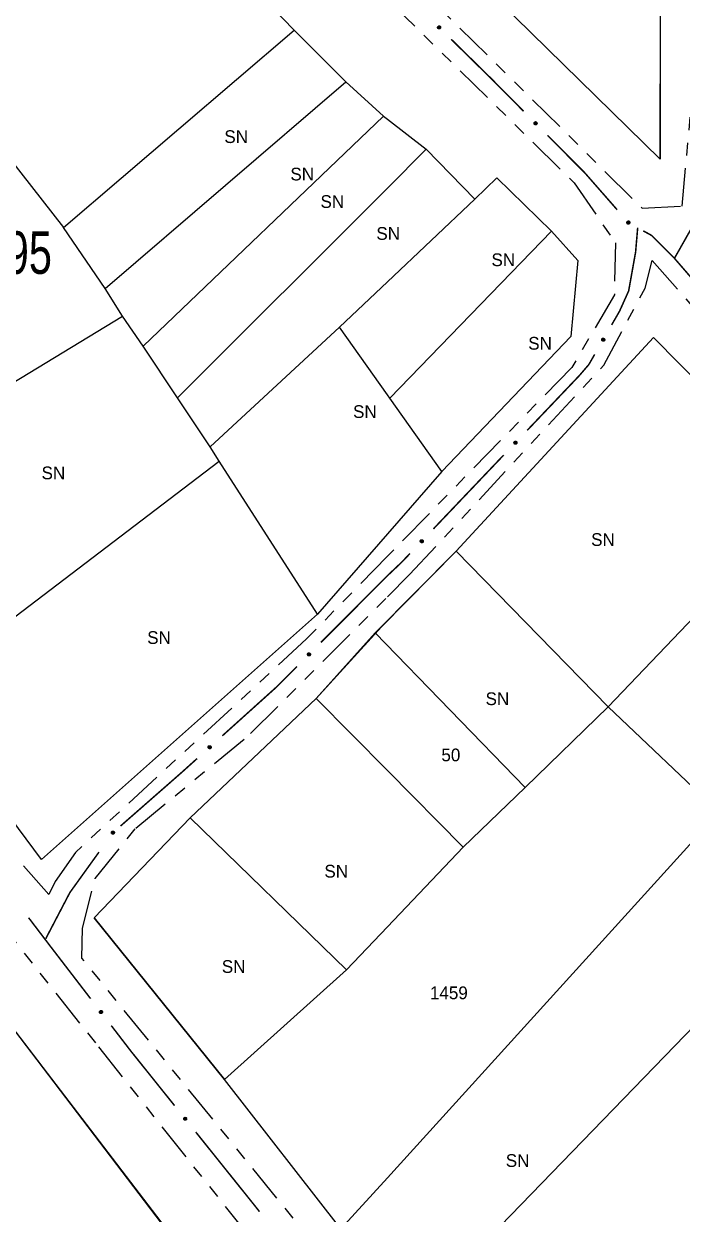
# Model space of a CAD drawing. Extents: x 207981 to 210201, y 4876477 to 4878908.
# Drawn here: x 209232.1 to 209309.6, y 4877548.3 to 4877688.4 of the extents above; entities that cross this region are included whole.
import ezdxf
from ezdxf.enums import TextEntityAlignment as Align

# ---------------------------------------------------------------- set-up
doc = ezdxf.new("R2010")
doc.units = 0
doc.header["$LTSCALE"] = 1.5
doc.header["$MEASUREMENT"] = 0
doc.linetypes.add('TRACO_25', pattern=[8, 3, -1, 1, -1, 1, -1])
for name, color, linetype in [('CD_MALHA_LOTES', 7, 'CONTINUOUS'), ('CD_TXT_QUADRA', 255, 'CONTINUOUS'), ('RU-QUADRA', 210, 'CONTINUOUS'), ('SV-EIXO-RUA-N-PAV', 6, 'CONTINUOUS'), ('SV-RUA-NAO-PAV', 7, 'CONTINUOUS'), ('Th_NmrPort', 1, 'CONTINUOUS')]:
    doc.layers.add(name, color=color, linetype=linetype)
doc.styles.add('ARIAL', font='ARIAL.SHX')

msp = doc.modelspace()

# ---------------------------------------------------------------- linework, layer by layer
at = {"layer": 'CD_MALHA_LOTES', "linetype": 'Continuous', "flags": 128}
for points in [[(209240.23, 4877712.1), (209263.92, 4877687.64)], [(209280.426056, 4877698.498167), (209306.980725, 4877672.451161), (209307.058827, 4877708.104709)], [(209236.8, 4877664.4), (209263.92, 4877687.64)], [(209263.92, 4877687.64), (209270.01, 4877681.55)], [(209221.41, 4877684.06), (209236.8, 4877664.4)], [(209241.67, 4877657.24), (209270.01, 4877681.55)], [(209270.01, 4877681.55), (209274.431182, 4877677.508585)], [(209246.17, 4877650.46), (209274.431182, 4877677.508585)], [(209274.431182, 4877677.508585), (209274.897091, 4877677.148315)], [(209274.897091, 4877677.148315), (209279.463377, 4877673.617374)], [(209274.896863, 4877669.051797), (209279.463377, 4877673.617374)], [(209285.162947, 4877667.75017), (209279.463377, 4877673.617374)], [(209285.162947, 4877667.75017), (209287.76128, 4877670.264686)], [(209287.76128, 4877670.264686), (209294.215205, 4877663.978395)], [(209250.21, 4877644.37), (209274.896863, 4877669.051797)], [(209274.896552, 4877658.009812), (209285.162947, 4877667.75017)], [(209241.67, 4877657.24), (209236.8, 4877664.4)], [(209275.188699, 4877644.323261), (209294.215205, 4877663.978395)], [(209294.215205, 4877663.978395), (209297.316442, 4877660.54189), (209296.47827, 4877651.573449), (209281.307355, 4877635.690088)], [(209243.73, 4877653.97), (209241.67, 4877657.24)], [(209269.2703, 4877652.671841), (209274.896552, 4877658.009812)], [(209204.57, 4877630.2), (209243.73, 4877653.97)], [(209246.17, 4877650.46), (209243.73, 4877653.97)], [(209254.02, 4877638.58), (209269.2703, 4877652.671841)], [(209274.896178, 4877644.735895), (209269.2703, 4877652.671841)], [(209282.983699, 4877626.302561), (209306.201066, 4877651.447723)], [(209306.201066, 4877651.447723), (209324.598942, 4877632.840303)], [(209250.21, 4877644.37), (209246.17, 4877650.46)], [(209254.02, 4877638.58), (209250.21, 4877644.37)], [(209275.188699, 4877644.323261), (209274.896178, 4877644.735895)], [(209281.307355, 4877635.690088), (209275.188699, 4877644.323261)], [(209255.08, 4877636.9), (209254.02, 4877638.58)], [(209219.5, 4877609.78), (209255.08, 4877636.9)], [(209266.66, 4877618.92), (209255.08, 4877636.9)], [(209281.307355, 4877635.690088), (209274.895717, 4877628.349259)], [(209300.878673, 4877607.988501), (209324.598942, 4877632.840303)], [(209274.895717, 4877628.349259), (209266.66, 4877618.92)], [(209273.463517, 4877616.706945), (209282.983699, 4877626.302561)], [(209300.878673, 4877607.988501), (209282.983699, 4877626.302561)], [(209266.66, 4877618.92), (209234.21, 4877590.04)], [(209266.528582, 4877608.965623), (209273.463517, 4877616.706945)], [(209291.113968, 4877598.517157), (209273.463517, 4877616.706945)], [(209234.21, 4877590.04), (209219.5, 4877609.78)], [(209251.691046, 4877594.934475), (209266.528582, 4877608.965623)], [(209274.894933, 4877600.504535), (209266.528582, 4877608.965623)], [(209300.878673, 4877607.988501), (209291.113968, 4877598.517157)], [(209313.944184, 4877595.579585), (209300.878673, 4877607.988501)], [(209283.821871, 4877591.476512), (209274.894933, 4877600.504535)], [(209291.113968, 4877598.517157), (209283.821871, 4877591.476512)], [(209274.893583, 4877552.567329), (209313.944184, 4877595.579585)], [(209251.691046, 4877594.934475), (209240.401617, 4877583.161213)], [(209270.076688, 4877577.032666), (209251.691046, 4877594.934475)], [(209274.894415, 4877582.095276), (209283.821871, 4877591.476512)], [(209278.541387, 4877536.953419), (209324.389399, 4877584.310141)], [(209220.34, 4877583.87), (209274.892447, 4877512.205316)], [(209240.401617, 4877583.161213), (209255.722985, 4877564.130461)], [(209270.076688, 4877577.032666), (209274.894415, 4877582.095276)], [(209255.722985, 4877564.130461), (209270.076688, 4877577.032666)], [(209269.431578, 4877546.551207), (209255.722985, 4877564.130461)], [(209269.431578, 4877546.551207), (209274.893583, 4877552.567329)]]:
    msp.add_lwpolyline(points, dxfattribs=at)
at = {"layer": 'RU-QUADRA', "linetype": 'Continuous', "flags": 128}
for points in [[(209307.058827, 4877898.946866), (209306.980725, 4877672.451161), (209280.426056, 4877698.498167)], [(209240.23, 4877712.1), (209263.92, 4877687.64), (209270.01, 4877681.55), (209274.431182, 4877677.508585), (209274.897091, 4877677.148315), (209279.463377, 4877673.617374), (209285.162947, 4877667.75017), (209287.76128, 4877670.264686), (209294.215205, 4877663.978395), (209297.316442, 4877660.54189), (209296.47827, 4877651.573449), (209281.307355, 4877635.690088), (209274.895717, 4877628.349259), (209266.66, 4877618.92), (209234.21, 4877590.04), (209219.5, 4877609.78), (209204.57, 4877630.2), (209184.15, 4877657.55), (209165.56, 4877688.4)], [(209275.14504, 4877512.211434), (209220.34, 4877583.87), (209208.46, 4877599.57), (209202.06, 4877607.49), (209170.971309, 4877647.108685), (209138.363315, 4877616.938672), (209115.964365, 4877599.568058), (209037.187109, 4877537.170986)]]:
    msp.add_lwpolyline(points, dxfattribs=at)
msp.add_lwpolyline([(209274.195698, 4877617.400721), (209282.983699, 4877626.302561), (209306.201066, 4877651.447723), (209324.598942, 4877632.840303), (209341.194749, 4877615.071055), (209347.606766, 4877608.407587), (209369.734508, 4877584.645409), (209374.218729, 4877577.562855), (209388.719106, 4877541.940543), (209355.778943, 4877518.765085), (209345.804696, 4877511.766348), (209337.59061, 4877505.857235), (209331.220502, 4877501.373015), (209316.301039, 4877490.853955), (209304.985716, 4877504.306617), (209296.939264, 4877513.945596), (209278.541387, 4877536.953419), (209274.893252, 4877540.796972), (209269.431578, 4877546.551207), (209255.722985, 4877564.130461), (209240.401617, 4877583.161213), (209251.691046, 4877594.934475), (209266.528582, 4877608.965623)], close=True, dxfattribs=at)
at = {"layer": 'SV-EIXO-RUA-N-PAV'}
for points in [[(209281.005587, 4877687.781411), (209280.956692, 4877687.78028), (209280.914438, 4877687.789306), (209280.881362, 4877687.806979), (209280.856206, 4877687.830216), (209280.833148, 4877687.856888), (209280.815834, 4877687.888907), (209280.804489, 4877687.928702), (209280.80301, 4877687.977743), (209280.815102, 4877688.020421), (209280.830692, 4877688.053775), (209280.853413, 4877688.081401), (209280.879698, 4877688.103366), (209280.913553, 4877688.120252), (209280.953994, 4877688.131355), (209281.003342, 4877688.131649), (209281.044707, 4877688.122515), (209281.07625, 4877688.104582), (209281.103879, 4877688.081564), (209281.127093, 4877688.054053), (209281.143908, 4877688.022524), (209281.155014, 4877687.981786), (209281.154658, 4877687.933075), (209281.14602, 4877687.891715), (209281.128534, 4877687.859929), (209281.105261, 4877687.833238), (209281.07879, 4877687.809786), (209281.047328, 4877687.791041), (209281.005587, 4877687.781411)], [(209292.35106, 4877676.501976), (209292.302154, 4877676.501462), (209292.260017, 4877676.511021), (209292.227167, 4877676.529109), (209292.202306, 4877676.552662), (209292.179587, 4877676.579623), (209292.162678, 4877676.611858), (209292.151835, 4877676.651793), (209292.150976, 4877676.700849), (209292.163605, 4877676.74337), (209292.179615, 4877676.776525), (209292.202682, 4877676.803862), (209292.229243, 4877676.825494), (209292.263308, 4877676.841951), (209292.303885, 4877676.852544), (209292.353234, 4877676.852214), (209292.394479, 4877676.84256), (209292.425794, 4877676.82423), (209292.45313, 4877676.800866), (209292.475995, 4877676.773063), (209292.492411, 4877676.741324), (209292.503002, 4877676.70045), (209292.502032, 4877676.651748), (209292.492872, 4877676.6105), (209292.474987, 4877676.578937), (209292.451379, 4877676.552542), (209292.424615, 4877676.529425), (209292.392919, 4877676.511079), (209292.35106, 4877676.501976)], [(209303.255231, 4877664.813326), (209303.20639, 4877664.815888), (209303.164937, 4877664.828077), (209303.133289, 4877664.848194), (209303.109958, 4877664.873263), (209303.088978, 4877664.901599), (209303.074129, 4877664.934834), (209303.065819, 4877664.975371), (209303.068044, 4877665.024384), (209303.083322, 4877665.066027), (209303.101384, 4877665.09811), (209303.126124, 4877665.123943), (209303.153992, 4877665.143863), (209303.189025, 4877665.158146), (209303.230188, 4877665.166166), (209303.279418, 4877665.162735), (209303.319975, 4877665.150507), (209303.350075, 4877665.130245), (209303.375889, 4877665.105208), (209303.396961, 4877665.076024), (209303.411349, 4877665.043316), (209303.41935, 4877665.001856), (209303.41532, 4877664.953311), (209303.403585, 4877664.912721), (209303.383751, 4877664.882344), (209303.358531, 4877664.857486), (209303.330366, 4877664.836097), (209303.297579, 4877664.81978), (209303.255231, 4877664.813326)], [(209300.443737, 4877651.278653), (209300.457134, 4877651.231615), (209300.459028, 4877651.188449), (209300.450246, 4877651.151991), (209300.434085, 4877651.121798), (209300.414073, 4877651.092771), (209300.387439, 4877651.067958), (209300.351779, 4877651.046965), (209300.304687, 4877651.033196), (209300.26034, 4877651.034161), (209300.224137, 4877651.040859), (209300.191683, 4877651.055898), (209300.163811, 4877651.075811), (209300.138951, 4877651.104329), (209300.11803, 4877651.140675), (209300.10533, 4877651.188363), (209300.103763, 4877651.230694), (209300.113183, 4877651.265735), (209300.128509, 4877651.298266), (209300.149296, 4877651.327655), (209300.17558, 4877651.351862), (209300.212213, 4877651.37286), (209300.259446, 4877651.384771), (209300.301649, 4877651.386816), (209300.336813, 4877651.37789), (209300.3685, 4877651.362081), (209300.397858, 4877651.342362), (209300.423915, 4877651.316628), (209300.443737, 4877651.278653)], [(209290.133682, 4877639.107827), (209290.135591, 4877639.058955), (209290.127239, 4877639.016563), (209290.110096, 4877638.98321), (209290.087263, 4877638.957687), (209290.060962, 4877638.934207), (209290.029222, 4877638.916384), (209289.989613, 4877638.904407), (209289.940602, 4877638.902147), (209289.897737, 4877638.913557), (209289.864139, 4877638.928614), (209289.836154, 4877638.950891), (209289.813773, 4877638.976824), (209289.79635, 4877639.010405), (209289.784603, 4877639.050664), (209289.783524, 4877639.100001), (209289.791997, 4877639.141506), (209289.809426, 4877639.173331), (209289.832, 4877639.201323), (209289.859138, 4877639.224972), (209289.890395, 4877639.242288), (209289.930951, 4877639.254042), (209289.979661, 4877639.254462), (209290.021153, 4877639.246483), (209290.053215, 4877639.229506), (209290.080273, 4877639.206661), (209290.104144, 4877639.180568), (209290.123388, 4877639.149409), (209290.133682, 4877639.107827)], [(209279.105024, 4877627.516075), (209279.106933, 4877627.467204), (209279.098581, 4877627.424811), (209279.081438, 4877627.391458), (209279.058605, 4877627.365935), (209279.032304, 4877627.342455), (209279.000564, 4877627.324633), (209278.960955, 4877627.312655), (209278.911944, 4877627.310395), (209278.869079, 4877627.321805), (209278.835481, 4877627.336863), (209278.807496, 4877627.35914), (209278.785115, 4877627.385072), (209278.767692, 4877627.418654), (209278.755945, 4877627.458912), (209278.754866, 4877627.50825), (209278.763339, 4877627.549754), (209278.780768, 4877627.581579), (209278.803342, 4877627.609571), (209278.83048, 4877627.633221), (209278.861737, 4877627.650536), (209278.902293, 4877627.66229), (209278.951003, 4877627.66271), (209278.992495, 4877627.654732), (209279.024557, 4877627.637755), (209279.051615, 4877627.61491), (209279.075486, 4877627.588817), (209279.09473, 4877627.557657), (209279.105024, 4877627.516075)], [(209265.487098, 4877614.137587), (209265.486309, 4877614.186489), (209265.49563, 4877614.22868), (209265.513533, 4877614.261631), (209265.536945, 4877614.286624), (209265.563777, 4877614.309495), (209265.595917, 4877614.326586), (209265.63579, 4877614.337653), (209265.68484, 4877614.338789), (209265.727433, 4877614.3264), (209265.760677, 4877614.310577), (209265.788144, 4877614.287664), (209265.809925, 4877614.261226), (209265.826574, 4877614.227254), (209265.837395, 4877614.186737), (209265.837344, 4877614.137387), (209265.827922, 4877614.096088), (209265.809769, 4877614.064671), (209265.786559, 4877614.037203), (209265.758886, 4877614.014182), (209265.72724, 4877613.997587), (209265.686426, 4877613.986765), (209265.637719, 4877613.987461), (209265.59642, 4877613.996388), (209265.564756, 4877614.014096), (209265.538229, 4877614.037555), (209265.514962, 4877614.064188), (209265.496437, 4877614.09578), (209265.487098, 4877614.137587)], [(209253.79927, 4877603.226996), (209253.801118, 4877603.275869), (209253.812701, 4877603.317496), (209253.832355, 4877603.349434), (209253.857081, 4877603.373128), (209253.885107, 4877603.394519), (209253.918122, 4877603.409852), (209253.958534, 4877603.418753), (209254.007573, 4877603.417242), (209254.049436, 4877603.402574), (209254.081778, 4877603.384981), (209254.10797, 4877603.360621), (209254.128294, 4877603.333047), (209254.143086, 4877603.298226), (209254.151707, 4877603.257185), (209254.148995, 4877603.20791), (209254.137359, 4877603.167179), (209254.117539, 4877603.136786), (209254.092881, 4877603.11061), (209254.064007, 4877603.089114), (209254.031513, 4877603.07425), (209253.990174, 4877603.065645), (209253.941576, 4877603.068967), (209253.900819, 4877603.080108), (209253.870156, 4877603.099496), (209253.844932, 4877603.124352), (209253.823135, 4877603.152201), (209253.80634, 4877603.184746), (209253.79927, 4877603.226996)], [(209242.4212, 4877593.171033), (209242.423708, 4877593.219877), (209242.435852, 4877593.261343), (209242.455935, 4877593.293013), (209242.480979, 4877593.316371), (209242.509291, 4877593.337382), (209242.54251, 4877593.352267), (209242.583038, 4877593.360622), (209242.632053, 4877593.358449), (209242.673714, 4877593.343217), (209242.705816, 4877593.325189), (209242.731676, 4877593.300477), (209242.751626, 4877593.272631), (209242.765947, 4877593.237614), (209242.774012, 4877593.19646), (209242.770635, 4877593.147226), (209242.758451, 4877593.106656), (209242.738221, 4877593.076534), (209242.713213, 4877593.050693), (209242.684051, 4877593.029589), (209242.651359, 4877593.015165), (209242.609908, 4877593.007119), (209242.561359, 4877593.011096), (209242.520756, 4877593.022787), (209242.490357, 4877593.042588), (209242.465471, 4877593.067782), (209242.444052, 4877593.095923), (209242.427699, 4877593.128692), (209242.4212, 4877593.171033)], [(209241.185972, 4877572.2391), (209241.234549, 4877572.233415), (209241.275136, 4877572.218595), (209241.30543, 4877572.196492), (209241.327106, 4877572.169979), (209241.346228, 4877572.140358), (209241.358917, 4877572.10624), (209241.364613, 4877572.065253), (209241.359252, 4877572.016484), (209241.341338, 4877571.975905), (209241.321257, 4877571.945045), (209241.294913, 4877571.92085), (209241.265826, 4877571.902757), (209241.22995, 4877571.890748), (209241.188358, 4877571.885381), (209241.139449, 4877571.891959), (209241.099759, 4877571.90676), (209241.071018, 4877571.928909), (209241.046862, 4877571.955548), (209241.027703, 4877571.986023), (209241.01544, 4877572.019586), (209241.010111, 4877572.061472), (209241.017243, 4877572.10966), (209241.031554, 4877572.149415), (209241.053294, 4877572.178458), (209241.080055, 4877572.20165), (209241.109532, 4877572.22119), (209241.143297, 4877572.235373), (209241.185972, 4877572.2391)], [(209251.092972, 4877559.679167), (209251.141657, 4877559.674496), (209251.182544, 4877559.660526), (209251.213292, 4877559.639059), (209251.235517, 4877559.613004), (209251.255252, 4877559.583788), (209251.268651, 4877559.549942), (209251.2752, 4877559.509083), (209251.270857, 4877559.460213), (209251.253794, 4877559.419268), (209251.23436, 4877559.387997), (209251.208526, 4877559.363258), (209251.179823, 4877559.344562), (209251.144206, 4877559.331807), (209251.102735, 4877559.325574), (209251.053699, 4877559.33113), (209251.013709, 4877559.345101), (209250.984513, 4877559.366646), (209250.959806, 4877559.392775), (209250.940015, 4877559.422844), (209250.927055, 4877559.456143), (209250.920854, 4877559.49791), (209250.92698, 4877559.546235), (209250.940458, 4877559.58628), (209250.961588, 4877559.615771), (209250.98786, 4877559.639515), (209251.016922, 4877559.659666), (209251.050384, 4877559.674551), (209251.092972, 4877559.679167)]]:
    msp.add_lwpolyline(points, close=True, dxfattribs=at)
for points in [[(209281.047328, 4877687.791041), (209280.80301, 4877687.977743)], [(209281.005587, 4877687.781411), (209280.804489, 4877687.928702)], [(209281.027118, 4877687.788098), (209280.807582, 4877687.952095)], [(209281.059784, 4877687.803829), (209280.812017, 4877687.995555)], [(209281.07879, 4877687.809786), (209280.815102, 4877688.020421)], [(209280.978929, 4877687.781877), (209280.815732, 4877687.903923)], [(209280.956692, 4877687.78028), (209280.815834, 4877687.888907)], [(209281.088556, 4877687.823384), (209280.825196, 4877688.03234)], [(209281.105261, 4877687.833238), (209280.830692, 4877688.053775)], [(209280.932583, 4877687.785322), (209280.831498, 4877687.867398)], [(209280.914438, 4877687.789306), (209280.833148, 4877687.856888)], [(209281.115346, 4877687.848712), (209280.845138, 4877688.06822)], [(209281.128534, 4877687.859929), (209280.853413, 4877688.081401)], [(209281.13534, 4877687.878803), (209280.86906, 4877688.090627)], [(209281.14602, 4877687.891715), (209280.879698, 4877688.103366)], [(209281.149493, 4877687.914631), (209280.900735, 4877688.109243)], [(209281.154658, 4877687.933075), (209280.913553, 4877688.120252)], [(209281.151025, 4877687.95903), (209280.936304, 4877688.124035)], [(209281.155014, 4877687.981786), (209280.953994, 4877688.131355)], [(209281.143865, 4877688.004316), (209280.984528, 4877688.126397)], [(209281.143908, 4877688.022524), (209281.003342, 4877688.131649)], [(209281.131959, 4877688.040876), (209281.028944, 4877688.122935)], [(209281.127093, 4877688.054053), (209281.044707, 4877688.122515)], [(209292.392919, 4877676.511079), (209292.150976, 4877676.700849)], [(209292.35106, 4877676.501976), (209292.151835, 4877676.651793)], [(209292.372673, 4877676.508391), (209292.155223, 4877676.675145)], [(209292.405535, 4877676.523708), (209292.160207, 4877676.718546)], [(209292.302154, 4877676.501462), (209292.162678, 4877676.611858)], [(209292.324409, 4877676.502778), (209292.162766, 4877676.626874)], [(209292.424615, 4877676.529425), (209292.163605, 4877676.74337)], [(209292.434551, 4877676.5429), (209292.173849, 4877676.755161)], [(209292.27811, 4877676.506808), (209292.178069, 4877676.590153)], [(209292.260017, 4877676.511021), (209292.179587, 4877676.579623)], [(209292.451379, 4877676.552542), (209292.179615, 4877676.776525)], [(209292.461659, 4877676.567887), (209292.194242, 4877676.790786)], [(209292.474987, 4877676.578937), (209292.202682, 4877676.803862)], [(209292.482031, 4877676.597723), (209292.218444, 4877676.81289)], [(209292.492872, 4877676.6105), (209292.229243, 4877676.825494)], [(209292.496634, 4877676.63337), (209292.250352, 4877676.831105)], [(209292.502032, 4877676.651748), (209292.263308, 4877676.841951)], [(209292.498726, 4877676.677746), (209292.286105, 4877676.845447)], [(209292.503002, 4877676.70045), (209292.303885, 4877676.852544)], [(209292.492139, 4877676.723119), (209292.334354, 4877676.8472)], [(209292.492411, 4877676.741324), (209292.353234, 4877676.852214)], [(209292.480695, 4877676.759826), (209292.378724, 4877676.843178)], [(209292.475995, 4877676.773063), (209292.394479, 4877676.84256)], [(209303.255231, 4877664.813326), (209303.065819, 4877664.975371)], [(209303.297579, 4877664.81978), (209303.068044, 4877665.024384)], [(209303.277205, 4877664.81837), (209303.070668, 4877664.998464)], [(209303.20639, 4877664.815888), (209303.074129, 4877664.934834)], [(209303.228683, 4877664.815803), (209303.075161, 4877664.949814)], [(209303.310964, 4877664.831591), (209303.07837, 4877665.041466)], [(209303.330366, 4877664.836097), (209303.083322, 4877665.066027)], [(209303.182729, 4877664.822734), (209303.088125, 4877664.912204)], [(209303.164937, 4877664.828077), (209303.088978, 4877664.901599)], [(209303.34113, 4877664.84892), (209303.094287, 4877665.077151)], [(209303.358531, 4877664.857486), (209303.101384, 4877665.09811)], [(209303.369755, 4877664.872154), (209303.116879, 4877665.111424)], [(209303.383751, 4877664.882344), (209303.126124, 4877665.123943)], [(209303.391962, 4877664.900651), (209303.142423, 4877665.131962)], [(209303.403585, 4877664.912721), (209303.153992, 4877665.143863)], [(209303.408777, 4877664.935309), (209303.175413, 4877665.148136)], [(209303.41532, 4877664.953311), (209303.189025, 4877665.158146)], [(209303.413655, 4877664.979466), (209303.211996, 4877665.160202)], [(209303.41935, 4877665.001856), (209303.230188, 4877665.166166)], [(209303.409933, 4877665.025163), (209303.260261, 4877665.158918)], [(209303.411349, 4877665.043316), (209303.279418, 4877665.162735)], [(209303.400819, 4877665.062517), (209303.30429, 4877665.152115)], [(209303.396961, 4877665.076024), (209303.319975, 4877665.150507)], [(209300.17558, 4877651.351862), (209300.10533, 4877651.188363)], [(209300.193212, 4877651.356401), (209300.115147, 4877651.171475)], [(209300.212213, 4877651.37286), (209300.11803, 4877651.140675)], [(209300.23524, 4877651.374724), (209300.129565, 4877651.125396)], [(209300.259446, 4877651.384771), (209300.138951, 4877651.104329)], [(209300.278597, 4877651.384412), (209300.15283, 4877651.094693)], [(209300.301649, 4877651.386816), (209300.163811, 4877651.075811)], [(209300.316833, 4877651.379728), (209300.178817, 4877651.068721)], [(209300.336813, 4877651.37789), (209300.191683, 4877651.055898)], [(209300.350987, 4877651.367949), (209300.206522, 4877651.051206)], [(209300.3685, 4877651.362081), (209300.224137, 4877651.040859)], [(209300.38224, 4877651.348392), (209300.246265, 4877651.040933)], [(209300.397858, 4877651.342362), (209300.26034, 4877651.034161)], [(209300.149296, 4877651.327655), (209300.103763, 4877651.230694)], [(209300.160824, 4877651.33568), (209300.107322, 4877651.215333)], [(209300.408405, 4877651.325466), (209300.285182, 4877651.037432)], [(209300.423915, 4877651.316628), (209300.304687, 4877651.033196)], [(209300.431848, 4877651.297809), (209300.32836, 4877651.044074)], [(209300.443737, 4877651.278653), (209300.351779, 4877651.046965)], [(209300.449993, 4877651.252734), (209300.372932, 4877651.064082)], [(209300.457134, 4877651.231615), (209300.387439, 4877651.067958)], [(209300.45832, 4877651.207012), (209300.404316, 4877651.088529)], [(209300.459028, 4877651.188449), (209300.414073, 4877651.092771)], [(209289.890395, 4877639.242288), (209289.783524, 4877639.100001)], [(209289.930951, 4877639.254042), (209289.784603, 4877639.050664)], [(209289.908601, 4877639.242535), (209289.789075, 4877639.081273)], [(209289.872236, 4877639.230048), (209289.791828, 4877639.125739)], [(209289.859138, 4877639.224972), (209289.791997, 4877639.141506)], [(209289.953768, 4877639.250415), (209289.792204, 4877639.033093)], [(209289.979661, 4877639.254462), (209289.79635, 4877639.010405)], [(209289.998186, 4877639.249591), (209289.807561, 4877638.997764)], [(209290.021153, 4877639.246483), (209289.813773, 4877638.976824)], [(209290.034235, 4877639.236011), (209289.82668, 4877638.96639)], [(209290.053215, 4877639.229506), (209289.836154, 4877638.950891)], [(209290.06464, 4877639.216499), (209289.849466, 4877638.942828)], [(209290.080273, 4877639.206661), (209289.864139, 4877638.928614)], [(209290.090391, 4877639.190116), (209289.885659, 4877638.92346)], [(209290.104144, 4877639.180568), (209289.897737, 4877638.913557)], [(209290.110403, 4877639.161659), (209289.922648, 4877638.910869)], [(209290.123388, 4877639.149409), (209289.940602, 4877638.902147)], [(209290.126652, 4877639.129248), (209289.966174, 4877638.907127)], [(209290.133682, 4877639.107827), (209289.989613, 4877638.904407)], [(209290.13364, 4877639.081164), (209290.01421, 4877638.916044)], [(209290.135591, 4877639.058955), (209290.029222, 4877638.916384)], [(209290.130934, 4877639.034769), (209290.050479, 4877638.932389)], [(209290.127239, 4877639.016563), (209290.060962, 4877638.934207)], [(209278.861737, 4877627.650536), (209278.754866, 4877627.50825)], [(209278.902293, 4877627.66229), (209278.755945, 4877627.458912)], [(209278.879943, 4877627.650783), (209278.760417, 4877627.489521)], [(209278.843578, 4877627.638296), (209278.76317, 4877627.533987)], [(209278.83048, 4877627.633221), (209278.763339, 4877627.549754)], [(209278.92511, 4877627.658664), (209278.763546, 4877627.441341)], [(209278.951003, 4877627.66271), (209278.767692, 4877627.418654)], [(209278.969528, 4877627.657839), (209278.778903, 4877627.406013)], [(209278.992495, 4877627.654732), (209278.785115, 4877627.385072)], [(209279.005577, 4877627.644259), (209278.798022, 4877627.374638)], [(209279.024557, 4877627.637755), (209278.807496, 4877627.35914)], [(209279.035982, 4877627.624748), (209278.820808, 4877627.351076)], [(209279.051615, 4877627.61491), (209278.835481, 4877627.336863)], [(209279.061733, 4877627.598364), (209278.857001, 4877627.331709)], [(209279.075486, 4877627.588817), (209278.869079, 4877627.321805)], [(209279.081745, 4877627.569908), (209278.89399, 4877627.319117)], [(209279.09473, 4877627.557657), (209278.911944, 4877627.310395)], [(209279.097994, 4877627.537497), (209278.937516, 4877627.315375)], [(209279.105024, 4877627.516075), (209278.960955, 4877627.312655)], [(209279.104982, 4877627.489412), (209278.985552, 4877627.324292)], [(209279.106933, 4877627.467204), (209279.000564, 4877627.324633)], [(209279.102277, 4877627.443017), (209279.021821, 4877627.340638)], [(209279.098581, 4877627.424811), (209279.032304, 4877627.342455)], [(209265.486309, 4877614.186489), (209265.595917, 4877614.326586)], [(209265.487098, 4877614.137587), (209265.63579, 4877614.337653)], [(209265.487751, 4877614.164242), (209265.610933, 4877614.326582)], [(209265.491519, 4877614.210563), (209265.574299, 4877614.311072)], [(209265.493635, 4877614.11601), (209265.659161, 4877614.334396)], [(209265.49563, 4877614.22868), (209265.563777, 4877614.309495)], [(209265.496437, 4877614.09578), (209265.68484, 4877614.338789)], [(209265.509138, 4877614.083235), (209265.702589, 4877614.329658)], [(209265.514962, 4877614.064188), (209265.727433, 4877614.3264)], [(209265.528492, 4877614.054328), (209265.739281, 4877614.316222)], [(209265.538229, 4877614.037555), (209265.760677, 4877614.310577)], [(209265.553632, 4877614.027361), (209265.775021, 4877614.29603)], [(209265.564756, 4877614.014096), (209265.788144, 4877614.287664)], [(209265.583582, 4877614.007158), (209265.79726, 4877614.271953)], [(209265.59642, 4877613.996388), (209265.809925, 4877614.261226)], [(209265.619311, 4877613.992756), (209265.815655, 4877614.240148)], [(209265.637719, 4877613.987461), (209265.826574, 4877614.227254)], [(209265.663698, 4877613.990913), (209265.830198, 4877614.204477)], [(209265.686426, 4877613.986765), (209265.837395, 4877614.186737)], [(209265.709033, 4877613.997757), (209265.832223, 4877614.156238)], [(209265.72724, 4877613.997587), (209265.837344, 4877614.137387)], [(209265.745675, 4877614.009408), (209265.828452, 4877614.111847)], [(209265.758886, 4877614.014182), (209265.827922, 4877614.096088)], [(209253.79927, 4877603.226996), (209253.958534, 4877603.418753)], [(209253.801118, 4877603.275869), (209253.918122, 4877603.409852)], [(209253.801359, 4877603.253577), (209253.933116, 4877603.409039)], [(209253.804634, 4877603.205098), (209253.981695, 4877603.414241)], [(209253.80634, 4877603.184746), (209254.007573, 4877603.417242)], [(209253.807619, 4877603.299627), (209253.895698, 4877603.395526)], [(209253.812701, 4877603.317496), (209253.885107, 4877603.394519)], [(209253.818346, 4877603.171535), (209254.024804, 4877603.407167)], [(209253.823135, 4877603.152201), (209254.049436, 4877603.402574)], [(209253.836114, 4877603.141626), (209254.060718, 4877603.391772)], [(209253.844932, 4877603.124352), (209254.081778, 4877603.384981)], [(209253.859763, 4877603.113343), (209254.095317, 4877603.369683)], [(209253.870156, 4877603.099496), (209254.10797, 4877603.360621)], [(209253.88858, 4877603.091554), (209254.116225, 4877603.344441)], [(209253.900819, 4877603.080108), (209254.128294, 4877603.333047)], [(209253.92348, 4877603.075246), (209254.132879, 4877603.311691)], [(209253.941576, 4877603.068967), (209254.143086, 4877603.298226)], [(209253.967704, 4877603.071013), (209254.145478, 4877603.275288)], [(209253.990174, 4877603.065645), (209254.151707, 4877603.257185)], [(209254.013342, 4877603.075402), (209254.144898, 4877603.227009)], [(209254.031513, 4877603.07425), (209254.148995, 4877603.20791)], [(209254.050559, 4877603.08506), (209254.138738, 4877603.182886)], [(209254.064007, 4877603.089114), (209254.137359, 4877603.167179)], [(209242.4212, 4877593.171033), (209242.583038, 4877593.360622)], [(209242.423647, 4877593.197583), (209242.557491, 4877593.351252)], [(209242.423708, 4877593.219877), (209242.54251, 4877593.352267)], [(209242.426267, 4877593.149065), (209242.606136, 4877593.355797)], [(209242.427699, 4877593.128692), (209242.632053, 4877593.358449)], [(209242.430529, 4877593.243545), (209242.519895, 4877593.338246)], [(209242.435852, 4877593.261343), (209242.509291, 4877593.337382)], [(209242.439525, 4877593.115319), (209242.649146, 4877593.348142)], [(209242.444052, 4877593.095923), (209242.673714, 4877593.343217)], [(209242.456887, 4877593.085173), (209242.684849, 4877593.332264)], [(209242.465471, 4877593.067782), (209242.705816, 4877593.325189)], [(209242.480152, 4877593.056573), (209242.719146, 4877593.309709)], [(209242.490357, 4877593.042588), (209242.731676, 4877593.300477)], [(209242.508673, 4877593.034397), (209242.739712, 4877593.284187)], [(209242.520756, 4877593.022787), (209242.751626, 4877593.272631)], [(209242.543349, 4877593.017619), (209242.755922, 4877593.251216)], [(209242.561359, 4877593.011096), (209242.765947, 4877593.237614)], [(209242.587512, 4877593.01279), (209242.768028, 4877593.214645)], [(209242.609908, 4877593.007119), (209242.774012, 4877593.19646)], [(209242.633205, 4877593.016562), (209242.766797, 4877593.166379)], [(209242.651359, 4877593.015165), (209242.770635, 4877593.147226)], [(209242.670549, 4877593.025716), (209242.760041, 4877593.122343)], [(209242.684051, 4877593.029589), (209242.758451, 4877593.106656)], [(209241.010111, 4877572.061472), (209241.188358, 4877571.885381)], [(209241.01544, 4877572.019586), (209241.139449, 4877571.891959)], [(209241.017229, 4877572.083452), (209241.206894, 4877571.890168)], [(209241.017243, 4877572.10966), (209241.22995, 4877571.890748)], [(209241.018016, 4877572.03761), (209241.158811, 4877571.894541)], [(209241.024718, 4877571.999749), (209241.115309, 4877571.904151)], [(209241.024926, 4877572.127206), (209241.244176, 4877571.899865)], [(209241.027703, 4877571.986023), (209241.099759, 4877571.90676)], [(209241.031554, 4877572.149415), (209241.265826, 4877571.902757)], [(209241.043927, 4877572.160715), (209241.278134, 4877571.913892)], [(209241.053294, 4877572.178458), (209241.294913, 4877571.92085)], [(209241.067914, 4877572.187731), (209241.304941, 4877571.932751)], [(209241.080055, 4877572.20165), (209241.321257, 4877571.945045)], [(209241.097969, 4877572.209083), (209241.329683, 4877571.965507)], [(209241.109532, 4877572.22119), (209241.341338, 4877571.975905)], [(209241.129183, 4877572.224444), (209241.347853, 4877572.000099)], [(209241.143297, 4877572.235373), (209241.359252, 4877572.016484)], [(209241.16372, 4877572.235475), (209241.358294, 4877572.042519)], [(209241.185972, 4877572.2391), (209241.364613, 4877572.065253)], [(209241.212306, 4877572.234928), (209241.356928, 4877572.091356)], [(209241.234549, 4877572.233415), (209241.358917, 4877572.10624)], [(209241.257722, 4877572.225067), (209241.346399, 4877572.12972)], [(209241.275136, 4877572.218595), (209241.346228, 4877572.140358)], [(209250.920854, 4877559.49791), (209251.102735, 4877559.325574)], [(209250.92698, 4877559.546235), (209251.144206, 4877559.331807)], [(209250.927055, 4877559.456143), (209251.053699, 4877559.33113)], [(209250.927512, 4877559.520033), (209251.121167, 4877559.330746)], [(209250.929255, 4877559.474217), (209251.073003, 4877559.334116)], [(209250.934295, 4877559.563938), (209251.158238, 4877559.341219)], [(209250.936745, 4877559.436504), (209251.02931, 4877559.342816)], [(209250.940015, 4877559.422844), (209251.013709, 4877559.345101)], [(209250.940458, 4877559.58628), (209251.179823, 4877559.344562)], [(209250.952593, 4877559.597836), (209251.191896, 4877559.355951)], [(209250.961588, 4877559.615771), (209251.208526, 4877559.363258)], [(209250.976011, 4877559.625346), (209251.218305, 4877559.375366)], [(209250.98786, 4877559.639515), (209251.23436, 4877559.387997)], [(209251.005614, 4877559.64732), (209251.242358, 4877559.40863)], [(209251.016922, 4877559.659666), (209251.253794, 4877559.419268)], [(209251.036501, 4877559.663329), (209251.259803, 4877559.443593)], [(209251.050384, 4877559.674551), (209251.270857, 4877559.460213)], [(209251.070801, 4877559.675078), (209251.269357, 4877559.486222)], [(209251.092972, 4877559.679167), (209251.2752, 4877559.509083)], [(209251.119388, 4877559.675545), (209251.266972, 4877559.53502)], [(209251.141657, 4877559.674496), (209251.268651, 4877559.549942)], [(209251.164999, 4877559.666632), (209251.255646, 4877559.573156)], [(209251.182544, 4877559.660526), (209251.255252, 4877559.583788)]]:
    msp.add_lwpolyline(points, dxfattribs=at)
at = {"layer": 'SV-EIXO-RUA-N-PAV', "const_width": 0.18}
for points in [[(209287.037305, 4877682.011053), (209282.407042, 4877686.559132)], [(209287.396375, 4877681.649343), (209287.037305, 4877682.011053)], [(209290.918934, 4877678.100882), (209287.396375, 4877681.649343)], [(209298.138166, 4877670.828568), (209293.736982, 4877675.262114)], [(209298.633928, 4877670.261982), (209298.138166, 4877670.828568)], [(209301.926451, 4877666.499099), (209298.633928, 4877670.261982)], [(209304.341588, 4877664.380274), (209304.170786, 4877662.387581)], [(209305.974067, 4877663.48241), (209304.988783, 4877664.024317)], [(209308.667659, 4877660.788819), (209310.638051, 4877664.269847)], [(209306.593156, 4877662.863322), (209305.974067, 4877663.48241)], [(209308.667659, 4877660.788819), (209306.593156, 4877662.863322)], [(209304.096716, 4877661.523435), (209303.370229, 4877657.455105)], [(209304.170786, 4877662.387581), (209304.096716, 4877661.523435)], [(209308.71097, 4877660.738741), (209308.667659, 4877660.788819)], [(209312.58561, 4877656.258688), (209308.71097, 4877660.738741)], [(209303.280476, 4877656.952492), (209302.262158, 4877654.680859)], [(209303.370229, 4877657.455105), (209303.280476, 4877656.952492)], [(209302.219364, 4877654.585397), (209301.274102, 4877652.942544)], [(209302.262158, 4877654.680859), (209302.219364, 4877654.585397)], [(209298.780515, 4877648.608721), (209298.59027, 4877648.278078)], [(209299.279233, 4877649.475486), (209298.780515, 4877648.608721)], [(209297.534317, 4877647.051453), (209297.485174, 4877646.994367)], [(209298.59027, 4877648.278078), (209297.534317, 4877647.051453)], [(209297.485174, 4877646.994367), (209291.333475, 4877640.528579)], [(209288.57631, 4877637.630641), (209280.304817, 4877628.936827)], [(209277.547652, 4877626.038889), (209276.858361, 4877625.314405)], [(209276.581769, 4877625.023691), (209275.421037, 4877623.92431)], [(209276.858361, 4877625.314405), (209276.581769, 4877625.023691)], [(209267.077907, 4877615.578702), (209274.840718, 4877623.37221)], [(209274.840718, 4877623.37221), (209274.883922, 4877623.415585)], [(209275.421037, 4877623.92431), (209274.883922, 4877623.415585)], [(209261.881118, 4877610.361361), (209264.255067, 4877612.744699)], [(209255.465474, 4877604.580232), (209261.408579, 4877609.935557)], [(209261.408579, 4877609.935557), (209261.881118, 4877610.361361)], [(209250.634853, 4877600.227364), (209252.493922, 4877601.902569)], [(209243.494057, 4877593.965435), (209250.260794, 4877599.899343)], [(209250.260794, 4877599.899343), (209250.634853, 4877600.227364)], [(209237.534807, 4877586.138636), (209240.959052, 4877590.899171)], [(209234.692345, 4877580.700881), (209237.47187, 4877586.018234)], [(209237.47187, 4877586.018234), (209237.534807, 4877586.138636)], [(209232.673627, 4877583.172794), (209235.0978, 4877579.991067)], [(209235.0978, 4877579.991067), (209235.310271, 4877579.712199)], [(209235.310271, 4877579.712199), (209239.968274, 4877573.644537)], [(209242.404018, 4877570.47166), (209244.230826, 4877568.092002)], [(209244.230826, 4877568.092002), (209244.702757, 4877567.477251)], [(209244.702757, 4877567.477251), (209249.846228, 4877561.058902)], [(209252.347615, 4877557.937513), (209258.601081, 4877550.134042)], [(209258.601081, 4877550.134042), (209259.16224, 4877549.433792)], [(209259.16224, 4877549.433792), (209259.846994, 4877548.56954)]]:
    msp.add_lwpolyline(points, dxfattribs=at)
at = {"layer": 'SV-RUA-NAO-PAV', "linetype": 'TRACO_25'}
for points in [[(208921.375043, 4877907.488089, 4.011136), (208985.847464, 4877850.144829, 5.185545), (209023.856104, 4877814.767998, 5.610332), (209041.33236, 4877799.087997, 5.785244), (209057.001385, 4877784.211225, 5.83966), (209108.353467, 4877738.10866, 5.789757), (209135.2841, 4877713.515107, 5.939467), (209144.577248, 4877702.73784, 6.064226), (209155.730616, 4877688.918036, 6.737922), (209165.82614, 4877672.070304, 7.611233), (209172.470142, 4877657.897039, 8.060364), (209180.117971, 4877645.156256, 8.73406), (209206.039233, 4877611.903746, 10.380875), (209240.903252, 4877567.969414, 11.877978), (209274.89281, 4877525.126324, 13.200419)], [(209274.895643, 4877625.715071, 11.129426), (209265.390933, 4877615.984241, 11.129426), (209238.18571, 4877590.861768, 11.129426), (209235.786564, 4877587.418951, 11.129426), (209235.057998, 4877585.915037, 11.129426), (209220.14739, 4877602.903991, 10.780102), (209192.822938, 4877636.662854, 9.133288), (209173.590297, 4877665.7101, 7.71104), (209164.83745, 4877680.954327, 6.98744), (209146.958529, 4877707.550968, 5.864612), (209131.821231, 4877724.711616, 5.789757), (209109.265122, 4877744.698189, 5.764805), (209065.709927, 4877783.842897, 5.789757), (209041.328719, 4877806.084081, 5.290722), (208993.913123, 4877849.291517, 5.360457), (208931.976245, 4877907.487811, 4.26101)], [(209274.897631, 4877696.325589, 8.983578), (209304.882033, 4877666.672051, 10.181261), (209309.567245, 4877666.927959, 10.455729), (209310.899571, 4877681.421779, 10.455729), (209311.799792, 4877723.320901, 9.782033), (209312.386403, 4877760.581367, 9.30795), (209311.049151, 4877813.417685, 8.883771), (209310.245835, 4877859.731762, 8.659205), (209309.949855, 4877878.708126, 8.659205), (209310.208385, 4877900.98694, 8.458314), (209310.375237, 4877907.477744, 8.458314)], [(209274.897488, 4877691.257963, 10.355923), (209296.86218, 4877669.690069, 10.355923), (209301.718018, 4877662.597034, 10.530585), (209301.598117, 4877656.490517, 10.780102), (209296.597172, 4877647.932886, 11.029619), (209274.895643, 4877625.715071, 11.129426)], [(209274.895509, 4877620.960369, 11.154378), (209277.512041, 4877623.581241, 11.154378), (209300.359458, 4877648.202572, 11.204282), (209305.228906, 4877657.281906, 10.805054), (209306.05941, 4877660.531357, 10.680295), (209321.579181, 4877642.72744, 10.954764), (209346.156641, 4877614.990649, 11.029619), (209365.977678, 4877594.373011, 10.929812), (209374.576215, 4877583.313254, 10.929812), (209376.103356, 4877581.162765, 11.004667), (209389.637579, 4877548.028463, 11.254185), (209392.131184, 4877543.306468, 11.279137), (209393.494482, 4877540.630222, 11.304089), (209393.985361, 4877538.666708, 11.304089), (209393.345246, 4877536.574834, 11.403895)], [(209274.89306, 4877533.996303, 12.401964), (209269.463191, 4877540.828908, 12.401964), (209238.946562, 4877578.411627, 11.453799), (209239.000504, 4877581.925808, 11.453799), (209240.520347, 4877587.77512, 11.453799), (209245.281111, 4877593.713392, 11.453799), (209258.802659, 4877604.840828, 11.528654), (209274.895509, 4877620.960369, 11.154378)]]:
    msp.add_polyline3d(points, dxfattribs=at)

# ---------------------------------------------------------------- texts
at = {"layer": 'CD_TXT_QUADRA', "style": 'ARIAL', "width": 0.7}
msp.add_text('268932295', height=5, dxfattribs=at).set_placement((209210.95, 4877658.96))
at = {"layer": 'Th_NmrPort', "color": 1}
for s, p in [('SN', (209255.706235, 4877675.109721)), ('SN', (209263.473284, 4877670.702757)), ('SN', (209267.01972, 4877667.469243)), ('SN', (209273.591056, 4877663.714193)), ('SN', (209287.134851, 4877660.616234)), ('SN', (209291.461842, 4877650.783249)), ('SN', (209270.849342, 4877642.743791)), ('SN', (209234.198723, 4877635.526989)), ('SN', (209298.863514, 4877627.682761)), ('SN', (209246.628723, 4877616.146989)), ('SN', (209286.442984, 4877608.948705)), ('50', (209281.244231, 4877602.330071)), ('SN', (209267.475626, 4877588.646458)), ('SN', (209255.406849, 4877577.427595)), ('1459', (209279.89118, 4877574.327286)), ('SN', (209288.820634, 4877554.588951))]:
    msp.add_text(s, height=1.5, dxfattribs=at).set_placement(p, align=Align.MIDDLE_LEFT)

doc.saveas('drawing.dxf')
